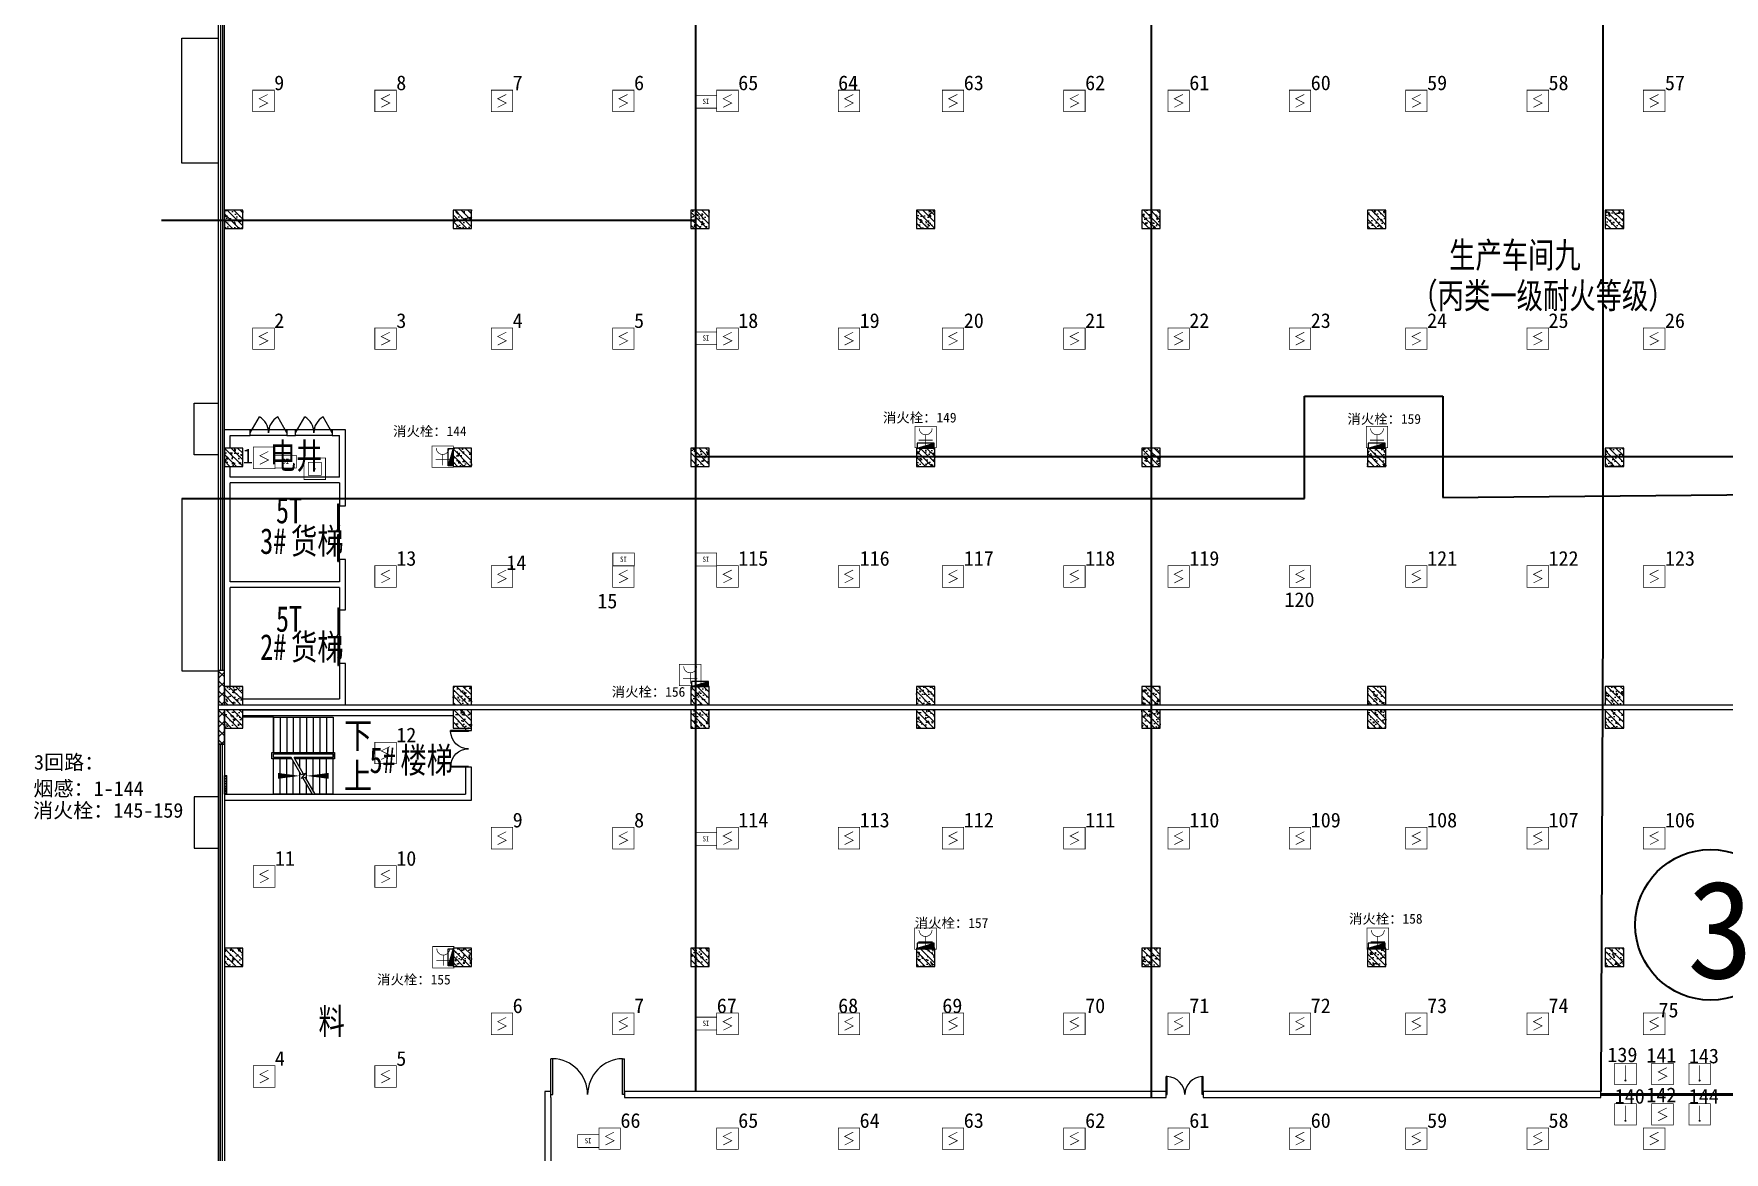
# Model space of a CAD drawing. Header units: millimetres. Extents: x -633009578 to 5705885, y -633235091 to 2571734.
# Drawn here: x 3274645 to 3343595, y 2109883 to 2155507 of the extents above; entities that cross this region are included whole.
import ezdxf

# ---------------------------------------------------------------- set-up
doc = ezdxf.new("R2010")
doc.units = ezdxf.units.MM
doc.header["$LTSCALE"] = 1000
doc.header["$MEASUREMENT"] = 0
doc.linetypes.add('DASH', pattern=[0.35, 0.25, -0.1])
doc.layers.get('0').update_dxf_attribs({"color": 9})
for name, color, linetype in [('000000000000电气', 7, 'Continuous'), ('3T_WOOD', 21, 'Continuous'), ('A-COLUM(柱)', 255, 'Continuous'), ('A-DOOR(门）', 4, 'Continuous'), ('A-F-AREA(计算)', 5, 'Continuous'), ('A-FLOR(看线)', 8, 'Continuous'), ('A-HATH(填充)', 8, 'Continuous'), ('A-STAR(楼梯)', 51, 'Continuous'), ('A-TEXT(房间)', 243, 'Continuous'), ('A-WALL(墙)', 255, 'Continuous'), ('A-WINDOW（窗）', 4, 'Continuous'), ('DIM_SYMB', 3, 'Continuous'), ('EQUIP_消火栓', 7, 'Continuous'), ('PUB_TEXT', 7, 'Continuous'), ('WALL', 9, 'Continuous'), ('设备-消防', 3, 'Continuous')]:
    doc.layers.add(name, color=color, linetype=linetype)
doc.styles.add('_TCH', font='simhei.ttf', dxfattribs={"width": 0.75, "bigfont": 'hztxt.shx'})
doc.styles.add('_TCH_DIM', font='simhei.ttf', dxfattribs={"width": 0.8, "bigfont": 'hztxt.shx'})
doc.styles.add('IDQSTYLE', font='simhei.ttf', dxfattribs={"width": 0.707, "bigfont": 'hztxt.shx'})
doc.styles.get("Standard").update_dxf_attribs({"font": 'simhei.ttf', "bigfont": 'hztxt.shx'})
doc.styles.add('宋体', font='simhei.ttf')
pattern_1 = [(45, (850121.4751960551, 677964.29318137), (-200.0002033111466, 200.0002033111467), []), (135, (850121.4751960551, 677964.29318137), (-200.0002033111467, -200.0002033111466), [])]

# ---------------------------------------------------------------- blocks, each defined once
blk = doc.blocks.new('HC001224')
at = {"color": 0, "linetype": 'Continuous', "const_width": 0.2}
blk.add_lwpolyline([(-3.125, 3.125), (3.125, 3.125), (3.125, -3.125), (-3.125, -3.125)], close=True, dxfattribs=at)
blk.add_lwpolyline([(1.25, 1.875), (-1.25, 0.625), (1.25, -0.625), (-1.25, -1.875)], dxfattribs=at)
at = {"color": 0, "style": 'IDQSTYLE', "width": 0.7}
blk.add_attdef('PSFHATT', (5.125, -3.125), '', height=2.5, dxfattribs=at)
blk = doc.blocks.new('HC001269')
at = {"color": 0, "linetype": 'Continuous', "const_width": 0.2}
for points in [[(-3.125, -3.125), (-3.125, 3.125), (3.125, 3.125), (3.125, -3.125), (-3.125, -3.125)], [(-1.875, -1.875), (-1.875, 1.875), (1.875, 1.875), (1.875, -1.875), (-1.875, -1.875)]]:
    blk.add_lwpolyline(points, dxfattribs=at)
at = {"color": 0, "linetype": 'Continuous', "const_width": 0.25}
blk.add_lwpolyline([(-0.125, 0, 1), (0.125, 0, 1)], format="xyb", close=True, dxfattribs=at)
at = {"color": 0, "style": 'IDQSTYLE', "width": 0.7}
blk.add_attdef('PSFHATT', (5.125, -3.125), '', height=2.5, dxfattribs=at)
blk = doc.blocks.new('HC001180')
at = {"color": 0, "linetype": 'Continuous', "const_width": 0.2}
blk.add_lwpolyline([(-3.125, 1.875000000000028), (3.125, 1.875000000000028), (3.125, -1.874999999999972), (-3.125, -1.874999999999972)], close=True, dxfattribs=at)
at = {"color": 0, "style": 'IDQSTYLE', "width": 0.7}
for tag, p in [('SI', (-0.7698887372055268, -0.8480397754184743)), ('PSFHATT', (5.125, -1.874999999999972))]:
    blk.add_attdef(tag, p, '', height=1.5, dxfattribs=at)
blk = doc.blocks.new('HC001552')
at = {"color": 0, "linetype": 'Continuous', "const_width": 0.2}
blk.add_lwpolyline([(-3.125, 3.125), (3.125, 3.125), (3.125, -3.125), (-3.125, -3.125)], close=True, dxfattribs=at)
blk.add_lwpolyline([(-1.875, 2.5, 0.1989123673796508), (-1.325825214724788, 1.174174785275256, 0.1989123673796632), (-1.010554351787499e-15, 0.625, 0.1989123673796561), (1.325825214724758, 1.174174785275198, 0.1989123673796527), (1.875, 2.5)], format="xyb", dxfattribs=at)
for points in [[(-1.4210854715202e-14, 0.625), (0, -2.5)], [(-2.062500000000007, -0.9375000000000071), (2.062499999999993, -0.9374999999999931)]]:
    blk.add_lwpolyline(points, dxfattribs=at)
at = {"color": 0, "style": 'IDQSTYLE', "width": 0.7}
blk.add_attdef('PSFHATT', (5.125, -3.125), '', height=2.5, dxfattribs=at)
blk = doc.blocks.new('$TwtSys$00000434')
for p, q in [((-0.5, 0.5), (-0.5, -0.5)), ((-0.5, -0.5), (0.5, 0.5)), ((0.5, 0.5), (-0.5, 0.5)), ((0.5, -0.5), (0.5, 0.5)), ((-0.5, -0.5), (0.5, -0.5))]:
    blk.add_line(p, q)
blk.add_solid([(0.5, -0.5), (0.5, 0.5), (-0.5, -0.5)])
blk = doc.blocks.new('G$CC85EE94B')
at = {"layer": 'EQUIP_消火栓', "xscale": 700, "zscale": 700}
for p, yscale, rotation in [((-123824.9999999986, 77250.0000262307), -200, 270.0000050089563), ((-104449.9999912563, 77725.00000000373), 200, 359.9999949910436), ((-86049.99999125628, 77725.00000000373), 200, 359.9999949910436), ((-113649.9999912563, 68000.00000000373), 200, 359.9999949910436), ((-104449.9999912563, 57325.00000000373), 200, 359.9999949910436), ((-86049.99999125628, 57325.00000000373), 200, 359.9999949910436), ((-123824.9999999986, 56850.0000262307), -200, 270.0000050089563)]:
    blk.add_blockref('$TwtSys$00000434', p, dxfattribs=dict(at, yscale=yscale, rotation=rotation))
blk = doc.blocks.new('$DorLib2D$00000002')
for p, q in [((-0.5, -5.684341886080802e-17), (-0.5000000000000007, 0.4875)), ((-0.4750000000000007, 0.4875), (-0.5000000000000007, 0.4875)), ((-0.475, -2.842170943040401e-17), (-0.4750000000000007, 0.4875)), ((0.475, -2.842170943040401e-17), (0.4750000000000007, 0.4875)), ((0.4750000000000007, 0.4875), (0.5000000000000007, 0.4875)), ((0.5, -5.684341886080802e-17), (0.5000000000000007, 0.4875)), ((-0.5, -5.684341886080802e-17), (-0.475, -2.842170943040401e-17)), ((0.5, -5.684341886080802e-17), (0.475, -2.842170943040401e-17))]:
    blk.add_line(p, q)
at = {"lineweight": 13}
for centre, start, end in [((-0.4875, -4.263256414560601e-17), 0, 88.53071641864632), ((0.4875, -4.263256414560601e-17), 91.4692835813537, 180)]:
    blk.add_arc(centre, 0.4875, start, end, dxfattribs=at)
blk = doc.blocks.new('$DORLIB2D$00000127')
at = {"color": 0}
for points in [[(-0.5333333333328483, 0.7948983154366971), (-0.5333333333328483, 0.690405644187237)], [(-0.03333333333284827, 0.7948983154366971), (-0.5333333333328483, 0.7948983154366971)], [(-0.03333333333284827, 0.690405644187237), (-0.5333333333328483, 0.690405644187237)], [(-0.03333333333284827, 0.7948983154366971), (-0.03333333333284827, 0.690405644187237)], [(0.5333333333328483, 0.7948983154366971), (0.03333333333284827, 0.7948983154366971)], [(0.03333333333284827, 0.7948983154366971), (0.03333333333284827, 0.690405644187237)], [(0.5333333333328483, 0.690405644187237), (0.03333333333284827, 0.690405644187237)], [(0.5333333333328483, 0.7948983154366971), (0.5333333333328483, 0.690405644187237)], [(0.5, 0.4999999999999858), (-0.5, 0.4999999999999858)]]:
    blk.add_lwpolyline(points, dxfattribs=at)
blk = doc.blocks.new('$DorLib2D$00000231')
at = {"color": 0}
for p, q in [((-0.4999999999999947, 7.105427357601002e-15), (-0.2500000000000284, 0.4330127018921708)), ((0.5000000000000053, 7.105427357601002e-15), (0.250000000000032, 0.4330127018921708))]:
    blk.add_line(p, q, dxfattribs=at)
for centre, radius, start, end in [((-0.4999999999996803, 3.055333763768431e-13), 0.499999999999681, 0, 59.99999999996344), ((0.5000000000000426, -2.486899575160351e-14), 0.4999999999999835, 120.0000000000366, 180)]:
    blk.add_arc(centre, radius, start, end, dxfattribs=at)
blk = doc.blocks.new('$DorLib2D$00000213')
at = {"color": 0, "linetype": 'DASH', "const_width": 0.02}
blk.add_lwpolyline([(0.5, 3.552713678800501e-15), (-0.5, 3.552713678800501e-15)], dxfattribs=at)
blk = doc.blocks.new('$TCHSYS$WIN2D')
for p, q in [((-0.5, 0.5), (0.5, 0.5)), ((-0.5, 0.5), (-0.4999999999999999, -0.5)), ((0.5, 0.5), (0.4999999999999998, -0.5)), ((0.5, 0.1666666666666666), (-0.5, 0.1666666666666666)), ((0.5, -0.1666666666666667), (-0.5, -0.1666666666666667)), ((-0.4999999999999999, -0.5), (0.5, -0.5))]:
    blk.add_line(p, q)
blk = doc.blocks.new('_FZH')
h = blk.add_hatch()
h.set_pattern_fill('钢筋混凝土', color=256, scale=0.1, style=0)
h.set_pattern_definition([(45, (0, 0), (-0.1767766952966369, 0.1767766952966369), []), (50, (0, 0), (0.7172601826007535, -0.06275213498259512), [0.07500000000000001, -0.8250000000000001]), (355, (0, 0), (-0.138751333613, 0.7521921337000119), [0.06, -0.66]), (100.4514, (0.05977168000000001, -0.00522934), (0.5785093817140216, 0.6894395420609536), [0.06374019, -0.701142112]), (46.1842, (0, 0.2), (1.067241048625645, -0.1655190143290181), [0.1125, -1.2375]), (96.6356, (0.088936745, 0.186206693), (0.9346627055487033, 0.9741178709004418), [0.095610288, -1.051713]), (351.1842, (0, 0.2), (0.9346619451336272, 0.9741186009253247), [0.09000000000000001, -0.9900000000000001]), (21, (0.1, 0.15), (0.5969070521184617, -0.4026188906653388), [0.07500000000000001, -0.8250000000000001]), (326, (0.1, 0.15), (0.2433153319215824, 0.7251500450468529), [0.06, -0.66]), (71.4514, (0.149742233, 0.116448394), (0.84022262858149, 0.3225304967099524), [0.06374019, -0.701142112]), (37.50000000000001, (0, 0), (0.01215985531729062, 0.3328938538313115), [0, -0.652, 0, -0.67, 0, -0.6625000000000001]), (7.499999999999999, (0, 0), (0.2630695374421486, 0.3944117118823603), [0, -0.382, 0, -0.637, 0, -0.2525]), (-32.5, (-0.223, 0), (0.533822436172409, -0.02255487173437976), [0, -0.25, 0, -0.78, 0, -1.035]), (-42.5, (-0.323, 0), (0.5831861693423862, 0.1001049823323177), [0, -0.325, 0, -0.518, 0, -0.735])])
h.paths.add_polyline_path([(-0.5, -0.5), (0.5, -0.5), (0.5, 0.5), (-0.5, 0.5)])
blk.add_lwpolyline([(-0.5, -0.5), (0.5, -0.5), (0.5, 0.5), (-0.5, 0.5)], close=True)
blk = doc.blocks.new('HC001223')
at = {"color": 0, "linetype": 'Continuous', "const_width": 0.2}
blk.add_lwpolyline([(-3.125, 3.125), (3.125, 3.125), (3.125, -3.125), (-3.125, -3.125)], close=True, dxfattribs=at)
blk.add_lwpolyline([(0, 2.5), (0, -1.875)], dxfattribs=at)
at = {"color": 0, "linetype": 'Continuous', "const_width": 0.3}
blk.add_lwpolyline([(-0.15, -1.875, 1), (0.15, -1.875, 1)], format="xyb", close=True, dxfattribs=at)
at = {"color": 0, "style": 'IDQSTYLE', "width": 0.7}
blk.add_attdef('PSFHATT', (5.125, -3.125), '', height=2.5, dxfattribs=at)

msp = doc.modelspace()

# ---------------------------------------------------------------- hatches: boundary and pattern name
at = {"layer": 'A-HATH(填充)'}
h = msp.add_hatch(dxfattribs=at)
h.set_pattern_fill('多孔材料', color=256, scale=100, style=0)
h.set_pattern_definition(pattern_1)
h.paths.add_polyline_path([(3282419.99403178, 2128134.629172626), (3282419.994031779, 2129534.629172784), (3282179.994031779, 2129534.629172784), (3282179.99403178, 2128134.629172626)])
h = msp.add_hatch(dxfattribs=at)
h.set_pattern_fill('多孔材料', color=256, scale=100, style=0)
h.set_pattern_definition(pattern_1)
h.paths.add_polyline_path([(3282179.99403178, 2127934.629172626), (3282179.99403178, 2126534.629172784), (3282419.994031779, 2126534.629172784), (3282419.99403178, 2127934.629172626)])
h = msp.add_hatch(dxfattribs=at)
h.set_pattern_fill('多孔材料', color=256, scale=50, style=0)
h.set_pattern_definition([(45, (850021.4751960551, 677964.29318137), (-100.0001016555733, 100.0001016555733), []), (135, (850021.4751960551, 677964.29318137), (-100.0001016555733, -100.0001016555733), [])])
h.paths.add_polyline_path([(3282519.994032023, 2124484.629172558), (3282519.994031994, 2125244.629169932), (3282419.994031994, 2125244.629169928), (3282419.994032023, 2124484.629172554)])

# ---------------------------------------------------------------- linework, layer by layer
at = {"layer": '000000000000电气', "color": 2, "lineweight": 35}
for p, q in [((3338644.994032112, 2165439.97587321), (3338644.994032112, 2131630.428821207)), ((3320219.99403178, 2163896.20385995), (3320219.99403178, 2130904.732073133)), ((3301637.648155589, 2161515.430740141), (3301637.648155589, 2135016.738503709)), ((3279856.031056143, 2147899.335380513), (3301637.648155589, 2147899.335380513)), ((3301637.648155589, 2138266.718194979), (3316411.066399984, 2138266.718194979)), ((3316411.066399984, 2138266.718194979), (3392152.01216133, 2138266.718194979)), ((3301637.648155589, 2135016.738503709), (3301637.648155592, 2112354.629172625)), ((3338644.994032112, 2131630.428821207), (3338569.994031504, 2112354.62917263)), ((3320219.99403178, 2130904.732073133), (3320219.99403178, 2112114.629172626))]:
    msp.add_line(p, q, dxfattribs=at)
at = {"layer": '000000000000电气', "color": 1, "lineweight": 35}
for p, q in [((3326470.713757769, 2136554.629173296), (3326470.713757769, 2140725.084382023)), ((3326470.713757769, 2140725.084382023), (3332124.29790572, 2140725.084382023)), ((3332124.29790572, 2140725.084382023), (3332124.29790572, 2136595.814924235)), ((3332124.29790572, 2136595.814924235), (3366116.390271234, 2136885.925867536)), ((3280679.994031782, 2136554.629173296), (3326470.713757769, 2136554.629173296))]:
    msp.add_line(p, q, dxfattribs=at)
at = {"layer": '000000000000电气', "color": 2, "lineweight": 35}
msp.add_circle((3343039.93573117, 2119159.152253303), 3072.66934284009, dxfattribs=at)
at = {"layer": 'A-DOOR(门）'}
for p, q in [((3284969.994031835, 2139354.629172626), (3283469.994031835, 2139354.629172626)), ((3284969.994031835, 2139114.629172626), (3283469.994031835, 2139114.629172626)), ((3286819.994031806, 2139354.629172626), (3285319.994031806, 2139354.629172626)), ((3286819.994031806, 2139114.629172626), (3285319.994031806, 2139114.629172626))]:
    msp.add_line(p, q, dxfattribs=at)
at = {"layer": 'A-F-AREA(计算)'}
msp.add_lwpolyline([(3282179.994031782, 2196074.629172625), (3416459.994031782, 2196074.629172625), (3416459.994031782, 2059994.629172625), (3282179.994031782, 2059994.629172625)], close=True, dxfattribs=at)
at = {"layer": 'A-FLOR(看线)'}
for points in [[(3282179.994031776, 2150234.629666903), (3280679.994031781, 2150234.629666903), (3280679.994031782, 2155334.629419829), (3282179.99403178, 2155334.629419829)], [(3282179.994031787, 2138334.629172615), (3281179.994031787, 2138334.629172615), (3281179.994031787, 2140434.62917246), (3282179.99403178, 2140434.62917246)], [(3282179.994031782, 2136554.629173296), (3280679.994031782, 2136554.629173296), (3280679.994031782, 2129514.629172376), (3282179.994031776, 2129514.629172376)], [(3283169.99403178, 2128134.629172626), (3349219.994031765, 2128134.629172626)], [(3349219.994031763, 2127934.629173214), (3283169.99403178, 2127934.629173214)], [(3282179.994031789, 2124384.629171163), (3281179.994031789, 2124384.629171163), (3281179.994031789, 2122284.629171317), (3282179.994031782, 2122284.629171317)]]:
    msp.add_lwpolyline(points, dxfattribs=at)
at = {"layer": 'A-STAR(楼梯)'}
for p, q in [((3282419.994031776, 2127184.629172906), (3282419.994031828, 2124484.629172543)), ((3284419.994031828, 2127634.629172543), (3283169.994031342, 2127634.629172581)), ((3284419.994031828, 2127634.629172543), (3286849.994031828, 2127634.629172543)), ((3284419.994031828, 2127634.629172543), (3284419.994031993, 2126194.629172677)), ((3284419.994032157, 2126194.629172677), (3284419.994031828, 2127634.629172543)), ((3284689.994031828, 2127634.629172543), (3284689.994031667, 2126194.629172677)), ((3284959.994031828, 2127634.629172543), (3284959.994031667, 2126194.629172677)), ((3285229.994031828, 2127634.629172543), (3285229.994031993, 2126194.629172677)), ((3285499.994031828, 2127634.629172543), (3285499.994031667, 2126194.629172677)), ((3285769.994031828, 2127634.629172543), (3285769.994031667, 2126194.629172677)), ((3286039.994031828, 2127634.629172543), (3286039.994031993, 2126194.629172677)), ((3286309.994031828, 2127634.629172543), (3286309.994031667, 2126194.629172677)), ((3286579.994031828, 2127634.629172543), (3286579.994031667, 2126194.629172677)), ((3286849.994031828, 2127634.629172543), (3286849.994031993, 2126194.629172677)), ((3284359.994032086, 2125924.629172601), (3284359.994032086, 2126194.629172601)), ((3284359.994032086, 2126194.629172601), (3286909.994032086, 2126194.629172601)), ((3285178.887319238, 2125924.629172677), (3284359.994032086, 2125924.629172601)), ((3284419.994031828, 2126134.629172543), (3286849.994031828, 2126134.629172543)), ((3284419.99402976, 2125984.629172404), (3284419.99402976, 2126134.629172601)), ((3284419.99402976, 2126134.629172601), (3286849.994032086, 2126134.629172601)), ((3284419.99403193, 2125984.629172438), (3284419.994031961, 2126134.629172351)), ((3285144.246303197, 2125984.629172521), (3284419.994031828, 2125984.629172543)), ((3285144.246303245, 2125984.629172438), (3284419.99402976, 2125984.629172404)), ((3284419.994031828, 2124484.629172543), (3284419.994031993, 2125924.629172677)), ((3284419.994031828, 2124484.629172543), (3284419.994031931, 2125924.629172677)), ((3284689.994031828, 2124484.629172543), (3284689.994031993, 2125924.629172677)), ((3284959.994031828, 2124484.629172543), (3284959.994031667, 2125924.629172677)), ((3285550.053459116, 2125281.750559994), (3285144.246303199, 2125984.629172521)), ((3285229.994031828, 2124484.629172543), (3285229.994031927, 2125836.10974964)), ((3286849.994031828, 2125984.629172543), (3285259.716357111, 2125984.629172521)), ((3285650.053459179, 2125308.545479254), (3285259.716356782, 2125984.629172521)), ((3286849.994032086, 2125984.629172404), (3285259.716357158, 2125984.629172438)), ((3286909.994032086, 2125924.629172601), (3285294.35737318, 2125924.629172677)), ((3285499.994032211, 2125568.456031423), (3285499.994031993, 2125924.629172677)), ((3285769.99403177, 2125100.80231391), (3285769.994031667, 2125924.629172677)), ((3286039.994031714, 2124633.148595944), (3286039.994031993, 2125924.629172677)), ((3286309.994031828, 2124484.629172543), (3286309.994031993, 2125924.629172677)), ((3286579.994031828, 2124484.629172543), (3286579.994031667, 2125924.629172677)), ((3286849.994032086, 2126134.629172601), (3286849.994032086, 2125984.629172404)), ((3286849.994031828, 2125984.629172543), (3286849.994031828, 2126134.629172543)), ((3286849.994031828, 2124484.629172543), (3286849.994031993, 2125924.629172677)), ((3286909.994032086, 2126194.629172601), (3286909.994032086, 2125924.629172601)), ((3285499.994031828, 2124484.629172543), (3285499.994032188, 2125368.456030876)), ((3285730.453447288, 2125330.088588003), (3285550.053459116, 2125281.750559994)), ((3285557.561212921, 2125124.043646564), (3285730.453447288, 2125330.088588003)), ((3285729.912765568, 2125170.225103145), (3285557.561212921, 2125124.043646564)), ((3286010.271706616, 2124484.629172521), (3285629.912765468, 2125143.430183875)), ((3286125.741760653, 2124484.629172521), (3285729.912765568, 2125170.225103145)), ((3282419.994031828, 2124484.629172543), (3284419.994031828, 2124484.629172543)), ((3286010.271706667, 2124484.629172521), (3284419.994031828, 2124484.629172543)), ((3285769.994031828, 2124484.629172543), (3285769.994031793, 2124900.802313438)), ((3286849.994031828, 2124484.629172543), (3286125.741760804, 2124484.629172521))]:
    msp.add_line(p, q, dxfattribs=at)
at = {"layer": 'A-WALL(墙)'}
for p, q in [((3282419.994031808, 2138609.629172255), (3282419.994032071, 2139354.629172619)), ((3283469.994031504, 2139354.629172629), (3282419.994032071, 2139354.629172619)), ((3282659.994031933, 2138609.629172255), (3282659.994032071, 2139114.629172631)), ((3282659.994032071, 2139114.629172631), (3283469.994031504, 2139114.629172598)), ((3283469.994031504, 2139114.629172598), (3283469.994031504, 2139354.629172629)), ((3285319.994031504, 2139354.629172629), (3284969.994031504, 2139354.629172629)), ((3284969.994031504, 2139354.629172629), (3284969.994031504, 2139114.629172598)), ((3284969.994031504, 2139114.629172598), (3285319.994031505, 2139114.629172598)), ((3285319.994031505, 2139114.629172598), (3285319.994031504, 2139354.629172629)), ((3287359.994032183, 2139354.629172619), (3286819.994031504, 2139354.629172629)), ((3286819.994031504, 2139354.629172629), (3286819.994031504, 2139114.629172598)), ((3286819.994031504, 2139114.629172598), (3287119.994032096, 2139114.629172631)), ((3287119.994032096, 2137424.629173281), (3287119.994032096, 2139114.629172631)), ((3287359.994032075, 2137304.629173325), (3287359.994032183, 2139354.629172619)), ((3282419.994031841, 2137304.629173325), (3282419.994031739, 2137859.629172906)), ((3282659.994031394, 2137424.629173281), (3282659.994031847, 2137859.629172906)), ((3282419.994031841, 2133034.629172826), (3282419.994031841, 2137304.629173325)), ((3287119.994032096, 2137424.629173281), (3282659.994031394, 2137424.629173281)), ((3282659.994031924, 2133154.629172827), (3282659.994031923, 2137184.629173317)), ((3287119.994031998, 2137184.629173317), (3282659.994031923, 2137184.629173317)), ((3287119.994031998, 2137184.629173317), (3287119.994032001, 2136254.629172784)), ((3287359.994032085, 2136254.629172784), (3287359.994032075, 2137304.629173325)), ((3287119.994032001, 2136254.629172784), (3287359.994032085, 2136254.629172784)), ((3287359.994032085, 2134054.629172276), (3287119.994032002, 2134054.629172276)), ((3287119.994032002, 2134054.629172276), (3287119.994032, 2133154.629172827)), ((3287359.994032076, 2133034.629172826), (3287359.994032085, 2134054.629172276)), ((3282419.994031904, 2128884.629172906), (3282419.994031841, 2133034.629172826)), ((3287119.994032, 2133154.629172827), (3282659.994031924, 2133154.629172827)), ((3282659.994031841, 2128884.629172906), (3282659.994031756, 2132914.629172851)), ((3287119.994032057, 2132914.629172851), (3282659.994031756, 2132914.629172851)), ((3287119.994032057, 2132914.629172851), (3287119.994032065, 2132014.629172784)), ((3287359.994032092, 2132014.629172784), (3287359.994032076, 2133034.629172826)), ((3287119.994032065, 2132014.629172784), (3287359.994032092, 2132014.629172784)), ((3287359.99403208, 2129814.629173293), (3287119.994032065, 2129814.629173293)), ((3287119.994032065, 2129814.629173293), (3287119.994032058, 2128374.629172571)), ((3287359.994032049, 2128134.629172587), (3287359.99403208, 2129814.629173293)), ((3283169.994031993, 2128374.629172672), (3287119.994032058, 2128374.629172571)), ((3283169.994031993, 2128134.629172657), (3287359.994032049, 2128134.629172587)), ((3283169.99403178, 2127934.629172532), (3291744.994031342, 2127934.629172578)), ((3283169.99403178, 2127694.629172532), (3291744.994031342, 2127694.629172575)), ((3292254.994031885, 2127184.629172255), (3292254.994031777, 2127084.629173293)), ((3292494.994031849, 2127084.629173293), (3292494.994031799, 2127184.629172255)), ((3292254.994031777, 2127084.629173293), (3292494.994031849, 2127084.629173293)), ((3282419.994032023, 2124484.629172554), (3282419.994031994, 2125244.629169928)), ((3282419.994031994, 2125244.629169928), (3282519.994031994, 2125244.629169932)), ((3282519.994032023, 2124484.629172558), (3282519.994031994, 2125244.629169932)), ((3292494.994031849, 2125584.629172784), (3292254.994031777, 2125584.629172784)), ((3292254.994031777, 2125584.629172784), (3292254.994031861, 2124484.629172552)), ((3292494.994031863, 2124244.629172553), (3292494.994031849, 2125584.629172784)), ((3282419.994032023, 2124484.629172554), (3282519.994032023, 2124484.629172558)), ((3282419.994031779, 2124484.629172558), (3292254.994031861, 2124484.629172552)), ((3282419.994031779, 2124484.629172558), (3282419.994031779, 2124244.629172558)), ((3282419.994031779, 2124244.629172558), (3292494.994031863, 2124244.629172553)), ((3295734.994031504, 2112354.629172624), (3295494.994031504, 2112354.629172619)), ((3295494.994031504, 2112354.629172619), (3295494.994031504, 2098554.629172712)), ((3295734.994031504, 2112114.629172621), (3295734.994031504, 2112354.629172624)), ((3295734.994031504, 2112114.629172621), (3295734.994031505, 2098554.629172586)), ((3320839.994032013, 2112354.629172627), (3298734.994031504, 2112354.629172624)), ((3298734.994031504, 2112354.629172624), (3298734.994031504, 2112114.629172626)), ((3298734.994031504, 2112114.629172626), (3320839.994032013, 2112114.629172626)), ((3320839.994032013, 2112114.629172626), (3320839.994032013, 2112354.629172627)), ((3338569.994031504, 2112354.62917263), (3322339.994031504, 2112354.629172627)), ((3322339.994031504, 2112354.629172627), (3322339.994031505, 2112114.629172626)), ((3322339.994031505, 2112114.629172626), (3338569.994031505, 2112114.629172626)), ((3338569.994031505, 2112114.629172626), (3338569.994031504, 2112354.62917263))]:
    msp.add_line(p, q, dxfattribs=at)
at = {"layer": 'DIM_SYMB'}
for points in [[(3286984.994031828, 2126884.629172543, 0, 0, 0), (3283419.994031828, 2126884.629172543, 0, 0, 0), (3283419.994031828, 2125234.629172543, 0, 0, 0), (3285499.994031828, 2125234.629172543, 0, 240.0000000000001, 0), (3284599.994031828, 2125234.629172543, 0, 0, 0)], [(3286984.994031828, 2125234.629172543, 0, 0, 0), (3285769.994031828, 2125234.629172543, 0, 240.0000000000001, 0), (3286669.994031828, 2125234.629172543, 0, 0, 0)]]:
    msp.add_lwpolyline(points, format="xyseb", dxfattribs=at)
at = {"layer": 'WALL'}
for p, q in [((3282419.994031779, 2129534.629172784), (3282179.994031779, 2129534.629172784)), ((3282179.994031779, 2129534.629172784), (3282179.99403178, 2128134.629172626)), ((3282419.99403178, 2128134.629172626), (3282419.994031779, 2129534.629172784)), ((3282179.99403178, 2128134.629172626), (3282419.99403178, 2128134.629172626)), ((3282179.99403178, 2127934.629172626), (3282179.99403178, 2126534.629172784)), ((3282419.99403178, 2127934.629172626), (3282179.99403178, 2127934.629172626)), ((3282419.994031779, 2126534.629172784), (3282419.99403178, 2127934.629172626)), ((3282179.99403178, 2126534.629172784), (3282419.994031779, 2126534.629172784))]:
    msp.add_line(p, q, dxfattribs=at)

# ---------------------------------------------------------------- block references
at = {"layer": '3T_WOOD'}
msp.add_blockref('G$CC85EE94B', (3415469.99403178, 2060984.629172624), dxfattribs=at)
at = {"layer": 'A-COLUM(柱)', "xscale": 750, "yscale": 750, "zscale": 750, "rotation": 270}
for p in [(3282794.99403178, 2147934.629172626), (3292119.99403178, 2147934.629172626), (3301819.99403178, 2147934.629172626), (3311019.99403178, 2147934.629172626), (3320219.99403178, 2147934.629172626), (3329419.99403178, 2147934.629172626), (3339119.99403178, 2147934.629172626), (3282794.99403178, 2138234.629172626), (3292119.99403178, 2138234.629172626), (3301819.99403178, 2138234.629172626), (3311019.99403178, 2138234.629172626), (3320219.99403178, 2138234.629172626), (3329419.99403178, 2138234.629172626), (3339119.99403178, 2138234.629172626), (3282794.99403178, 2128509.629172626), (3292119.99403178, 2128509.629172626), (3301819.99403178, 2128509.629172626), (3311019.99403178, 2128509.629172626), (3320219.99403178, 2128509.629172626), (3329419.99403178, 2128509.629172626), (3339119.99403178, 2128509.629172626), (3282794.99403178, 2127559.629172626), (3292119.99403178, 2127559.629172626), (3301819.99403178, 2127559.629172626), (3311019.99403178, 2127559.629172626), (3320219.99403178, 2127559.629172626), (3329419.99403178, 2127559.629172626), (3339119.99403178, 2127559.629172626), (3282794.99403178, 2117834.629172626), (3292119.99403178, 2117834.629172626), (3301819.99403178, 2117834.629172626), (3311019.99403178, 2117834.629172626), (3320219.99403178, 2117834.629172626), (3329419.99403178, 2117834.629172626), (3339119.99403178, 2117834.629172626)]:
    msp.add_blockref('_FZH', p, dxfattribs=at)
at = {"layer": 'A-DOOR(门）', "extrusion": (0, 0, -1), "xscale": -1500, "yscale": 1500, "zscale": 1500}
for p in [(-3284219.994031835, 2139234.629172626), (-3286069.994031806, 2139234.629172626)]:
    msp.add_blockref('$DorLib2D$00000231', p, dxfattribs=at)
at = {"layer": 'A-DOOR(门）', "extrusion": (0, 0, -1)}
for name, p, xscale, yscale, zscale, rotation in [('$DORLIB2D$00000127', (-3287239.994032075, 2135154.629172621), 2200, 240, 2200, 269.9999999999876), ('$DorLib2D$00000002', (-3292374.994031836, 2126334.629173239), 1500, 1500, 1500, 270)]:
    msp.add_blockref(name, p, dxfattribs=dict(at, xscale=xscale, yscale=yscale, zscale=zscale, rotation=rotation))
at = {"layer": 'A-DOOR(门）'}
for name, p, xscale, yscale, zscale, rotation in [('$DORLIB2D$00000127', (3287239.994032076, 2130914.629173031), 2200, 240, 2200, 90.00000000001117), ('$DorLib2D$00000213', (3341569.994031914, 2112234.629172626), -6000, 6000, 6000, 180)]:
    msp.add_blockref(name, p, dxfattribs=dict(at, xscale=xscale, yscale=yscale, zscale=zscale, rotation=rotation))
for p, xscale, yscale, zscale in [((3297234.994031504, 2112234.629172626), 3000, 3000, 3000), ((3321589.994031942, 2112234.629172626), 1500, 1500, 1500)]:
    msp.add_blockref('$DorLib2D$00000002', p, dxfattribs=dict(at, xscale=xscale, yscale=yscale, zscale=zscale))
at = {"layer": 'A-WINDOW（窗）', "extrusion": (0, 0, -1), "xscale": 52000, "yscale": 240, "zscale": 52000, "rotation": 90.00000000000001}
msp.add_blockref('$TCHSYS$WIN2D', (-3282299.99403178, 2155534.629172669), dxfattribs=at)
at = {"layer": 'A-WINDOW（窗）', "xscale": 52000, "yscale": 240, "zscale": 52000, "rotation": 270}
msp.add_blockref('$TCHSYS$WIN2D', (3282299.99403178, 2100534.629172577), dxfattribs=at)
at = {"layer": '设备-消防', "yscale": 140, "zscale": 140, "rotation": 180}
for name, p, xscale in [('HC001224', (3284013.037481504, 2152769.648119343), 140), ('HC001224', (3288992.228522932, 2152769.648119343), 140), ('HC001224', (3293740.432490773, 2152769.648119343), 140), ('HC001224', (3298692.228522932, 2152769.648119343), 140), ('HC001224', (3302940.432490773, 2152769.648119343), 140), ('HC001224', (3307892.228522932, 2152769.648119343), 140), ('HC001224', (3312140.432490773, 2152769.648119343), 140), ('HC001224', (3317092.228522932, 2152769.648119343), 140), ('HC001224', (3321340.432490773, 2152769.648119343), 140), ('HC001224', (3326292.228522932, 2152769.648119343), 140), ('HC001224', (3331040.432490773, 2152769.648119343), 140), ('HC001224', (3335992.228522932, 2152769.648119343), 140), ('HC001224', (3340740.432490773, 2152769.648119343), 140), ('HC001224', (3284013.037481504, 2143069.648119343), 140), ('HC001224', (3288992.228522932, 2143069.648119343), 140), ('HC001224', (3293740.432490773, 2143069.648119343), 140), ('HC001224', (3298692.228522932, 2143069.648119343), 140), ('HC001224', (3302940.432490773, 2143069.648119343), 140), ('HC001224', (3307892.228522932, 2143069.648119343), 140), ('HC001224', (3312140.432490773, 2143069.648119343), 140), ('HC001224', (3317092.228522932, 2143069.648119343), 140), ('HC001224', (3321340.432490773, 2143069.648119343), 140), ('HC001224', (3326292.228522932, 2143069.648119343), 140), ('HC001224', (3331040.432490773, 2143069.648119343), 140), ('HC001224', (3335992.228522932, 2143069.648119343), 140), ('HC001224', (3340740.432490773, 2143069.648119343), 140), ('HC001224', (3284040.432490773, 2138207.216607192), 140), ('HC001269', (3286105.392230181, 2137762.699142924), -140), ('HC001224', (3288992.228522932, 2133369.648119343), 140), ('HC001224', (3293740.432490773, 2133369.648119343), 140), ('HC001224', (3298692.228522932, 2133369.648119343), 140), ('HC001224', (3302940.432490773, 2133369.648119343), 140), ('HC001224', (3307892.228522932, 2133369.648119343), 140), ('HC001224', (3312140.432490773, 2133369.648119343), 140), ('HC001224', (3317092.228522932, 2133369.648119343), 140), ('HC001224', (3321340.432490773, 2133369.648119343), 140), ('HC001224', (3326292.228522932, 2133369.648119343), 140), ('HC001224', (3331040.432490773, 2133369.648119343), 140), ('HC001224', (3335992.228522932, 2133369.648119343), 140), ('HC001224', (3340740.432490773, 2133369.648119343), 140), ('HC001224', (3288992.228522932, 2126166.377174302), 140), ('HC001224', (3293740.432490773, 2122694.648119343), 140), ('HC001224', (3298692.228522932, 2122694.648119343), 140), ('HC001224', (3302940.432490773, 2122694.648119343), 140), ('HC001224', (3307892.228522932, 2122694.648119343), 140), ('HC001224', (3312140.432490773, 2122694.648119343), 140), ('HC001224', (3317092.228522932, 2122694.648119343), 140), ('HC001224', (3321340.432490773, 2122694.648119343), 140), ('HC001224', (3326292.228522932, 2122694.648119343), 140), ('HC001224', (3331040.432490773, 2122694.648119343), 140), ('HC001224', (3335992.228522932, 2122694.648119343), 140), ('HC001224', (3340740.432490773, 2122694.648119343), 140), ('HC001224', (3284040.432490773, 2121131.306256962), 140), ('HC001224', (3288992.228522932, 2121131.306256962), 140), ('HC001224', (3293740.432490773, 2115119.940375247), 140), ('HC001224', (3298692.228522932, 2115119.940375247), 140), ('HC001224', (3302940.432490773, 2115119.940375247), 140), ('HC001224', (3307892.228522932, 2115119.940375247), 140), ('HC001224', (3312140.432490773, 2115119.940375247), 140), ('HC001224', (3317092.228522932, 2115119.940375247), 140), ('HC001224', (3321340.432490773, 2115119.940375247), 140), ('HC001224', (3326292.228522932, 2115119.940375247), 140), ('HC001224', (3331040.432490773, 2115119.940375247), 140), ('HC001224', (3335992.228522932, 2115119.940375247), 140), ('HC001224', (3340740.432490773, 2115119.940375247), 140), ('HC001224', (3284040.432490773, 2112969.648119343), 140), ('HC001224', (3288992.228522932, 2112969.648119343), 140), ('HC001224', (3298137.023001713, 2110438.682110271), 140), ('HC001224', (3302940.432490773, 2110438.682110271), 140), ('HC001224', (3307892.228522932, 2110438.682110271), 140), ('HC001224', (3312140.432490773, 2110438.682110271), 140), ('HC001224', (3317092.228522932, 2110438.682110271), 140), ('HC001224', (3321340.432490773, 2110438.682110271), 140), ('HC001224', (3326292.228522932, 2110438.682110271), 140), ('HC001224', (3331040.432490773, 2110438.682110271), 140), ('HC001224', (3335992.228522932, 2110438.682110271), 140), ('HC001224', (3340740.432490773, 2110438.682110271), 140)]:
    msp.add_blockref(name, p, dxfattribs=dict(at, xscale=xscale))
at = {"layer": '设备-消防'}
ref = msp.add_blockref('HC001180', (3302065.432490773, 2152735.925919645), dxfattribs=dict(at, xscale=140, yscale=140, zscale=140, rotation=180))
ref.add_attrib('SI', 'SI', (3301923.432490773, 2152644.651488204), dxfattribs={"layer": '0', "color": 0, "height": 210, "width": 0.8})
ref = msp.add_blockref('HC001180', (3302065.432490773, 2143082.728239594), dxfattribs=dict(at, xscale=140, yscale=140, zscale=140, rotation=180))
ref.add_attrib('SI', 'SI', (3301923.432490773, 2142991.453808154), dxfattribs={"layer": '0', "color": 0, "height": 210, "width": 0.8})
at = {"layer": '设备-消防', "yscale": 140, "zscale": 140}
for name, p, xscale in [('HC001552', (3311023.965869421, 2139060.351998827), 140), ('HC001552', (3329434.899033207, 2139060.351998827), 140), ('HC001552', (3291322.02571108, 2138259.418854994), 140), ('HC001552', (3301418.252196796, 2129350.224199194), 140), ('HC001552', (3311017.754298263, 2118595.269258145), 140), ('HC001552', (3329466.762795623, 2118595.269258145), 140), ('HC001552', (3291345.787248701, 2117836.739263239), 140), ('HC001223', (3339568.263905832, 2113069.910970334), 140), ('HC001224', (3341080.327914733, 2113069.910970334), 140), ('HC001223', (3342592.391923634, 2113069.910970334), -140), ('HC001223', (3339568.263905832, 2111425.874818388), 140), ('HC001224', (3341080.327914733, 2111425.874818388), 140), ('HC001223', (3342592.391923634, 2111425.874818388), -140)]:
    msp.add_blockref(name, p, dxfattribs=dict(at, xscale=xscale))
at = {"layer": '设备-消防'}
ref = msp.add_blockref('HC001180', (3284921.1059424, 2138051.828566006), dxfattribs=dict(at, xscale=140, yscale=140, zscale=140, rotation=180))
ref.add_attrib('SI', 'SI', (3284779.1059424, 2137960.554134565), dxfattribs={"layer": '0', "color": 0, "height": 210, "width": 0.8})
ref = msp.add_blockref('HC001180', (3298700.549583321, 2134059.458894226), dxfattribs=dict(at, xscale=140, yscale=140, zscale=140, rotation=180))
ref.add_attrib('SI', 'SI', (3298558.549583321, 2133968.184462785), dxfattribs={"layer": '0', "color": 0, "height": 210, "width": 0.8})
ref = msp.add_blockref('HC001180', (3302065.432490773, 2134059.458894226), dxfattribs=dict(at, xscale=140, yscale=140, zscale=140, rotation=180))
ref.add_attrib('SI', 'SI', (3301923.432490773, 2133968.184462785), dxfattribs={"layer": '0', "color": 0, "height": 210, "width": 0.8})
ref = msp.add_blockref('HC001180', (3302065.432490773, 2122652.932949995), dxfattribs=dict(at, xscale=140, yscale=140, zscale=140, rotation=180))
ref.add_attrib('SI', 'SI', (3301923.432490773, 2122561.658518554), dxfattribs={"layer": '0', "color": 0, "height": 210, "width": 0.8})
ref = msp.add_blockref('HC001180', (3302065.432490773, 2115128.437070315), dxfattribs=dict(at, xscale=140, yscale=140, zscale=140, rotation=180))
ref.add_attrib('SI', 'SI', (3301923.432490773, 2115037.162638874), dxfattribs={"layer": '0', "color": 0, "height": 210, "width": 0.8})
ref = msp.add_blockref('HC001180', (3297259.944772966, 2110336.714740078), dxfattribs=dict(at, xscale=140, yscale=140, zscale=140, rotation=180))
ref.add_attrib('SI', 'SI', (3297117.944772966, 2110245.440308637), dxfattribs={"layer": '0', "color": 0, "height": 210, "width": 0.8})

# ---------------------------------------------------------------- texts
at = {"layer": '000000000000电气', "color": 1, "lineweight": 35, "style": '宋体'}
for s, p in [('9', (3284450.537481504, 2153207.148119343)), ('8', (3289429.728522932, 2153207.148119343)), ('7', (3294177.932490773, 2153207.148119343)), ('6', (3299129.728522932, 2153207.148119343)), ('65', (3303377.932490773, 2153207.148119343)), ('64', (3307454.728522932, 2153207.148119343)), ('63', (3312577.932490773, 2153207.148119343)), ('62', (3317529.728522932, 2153207.148119343)), ('61', (3321777.932490773, 2153207.148119343)), ('60', (3326729.728522932, 2153207.148119343)), ('59', (3331477.932490773, 2153207.148119343)), ('58', (3336429.728522932, 2153207.148119343)), ('57', (3341177.932490773, 2153207.148119343)), ('2', (3284450.537481504, 2143507.148119343)), ('3', (3289429.728522932, 2143507.148119343)), ('4', (3294177.932490773, 2143507.148119343)), ('5', (3299129.728522932, 2143507.148119343)), ('18', (3303377.932490773, 2143507.148119343)), ('19', (3308329.728522932, 2143507.148119343)), ('20', (3312577.932490773, 2143507.148119343)), ('21', (3317529.728522932, 2143507.148119343)), ('22', (3321777.932490773, 2143507.148119343)), ('23', (3326729.728522932, 2143507.148119343)), ('24', (3331477.932490773, 2143507.148119343)), ('25', (3336429.728522932, 2143507.148119343)), ('26', (3341177.932490773, 2143507.148119343)), ('1', (3283169.99403178, 2137982.91565085)), ('13', (3289429.728522932, 2133807.148119343)), ('14', (3293915.432490773, 2133632.148119343)), ('115', (3303377.932490773, 2133807.148119343)), ('116', (3308329.728522932, 2133807.148119343)), ('117', (3312577.932490773, 2133807.148119343)), ('118', (3317529.728522932, 2133807.148119343)), ('119', (3321777.932490773, 2133807.148119343)), ('121', (3331477.932490773, 2133807.148119343)), ('122', (3336429.728522932, 2133807.148119343)), ('123', (3341177.932490773, 2133807.148119343)), ('15', (3297630.699192681, 2132067.762442975)), ('120', (3325658.732547896, 2132122.855436258)), ('12', (3289429.728522932, 2126603.877174302)), ('9', (3294177.932490773, 2123132.148119343)), ('8', (3299129.728522932, 2123132.148119343)), ('114', (3303377.932490773, 2123132.148119343)), ('113', (3308329.728522932, 2123132.148119343)), ('112', (3312577.932490773, 2123132.148119343)), ('111', (3317529.728522932, 2123132.148119343)), ('110', (3321777.932490773, 2123132.148119343)), ('109', (3326729.728522932, 2123132.148119343)), ('108', (3331477.932490773, 2123132.148119343)), ('107', (3336429.728522932, 2123132.148119343)), ('106', (3341177.932490773, 2123132.148119343)), ('11', (3284477.932490773, 2121568.806256962)), ('10', (3289429.728522932, 2121568.806256962)), ('6', (3294177.932490773, 2115557.440375247)), ('7', (3299129.728522932, 2115557.440375247)), ('67', (3302502.932490773, 2115557.440375247)), ('68', (3307454.728522932, 2115557.440375247)), ('69', (3311702.932490773, 2115557.440375247)), ('70', (3317529.728522932, 2115557.440375247)), ('71', (3321777.932490773, 2115557.440375247)), ('72', (3326729.728522932, 2115557.440375247)), ('73', (3331477.932490773, 2115557.440375247)), ('74', (3336429.728522932, 2115557.440375247)), ('75', (3340915.432490773, 2115382.440375247)), ('139', (3338831.373648486, 2113556.311130874)), ('141', (3340421.841440456, 2113534.523900847)), ('143', (3342154.891923634, 2113507.410970334)), ('4', (3284477.932490773, 2113407.148119343)), ('5', (3289429.728522932, 2113407.148119343)), ('140', (3339130.763905832, 2111863.374818388)), ('142', (3340421.841440456, 2111922.268878851)), ('144', (3342154.891923634, 2111863.374818388)), ('66', (3298574.523001713, 2110876.182110271)), ('65', (3303377.932490773, 2110876.182110271)), ('64', (3308329.728522932, 2110876.182110271)), ('63', (3312577.932490773, 2110876.182110271)), ('62', (3317529.728522932, 2110876.182110271)), ('61', (3321777.932490773, 2110876.182110271)), ('60', (3326729.728522932, 2110876.182110271)), ('59', (3331477.932490773, 2110876.182110271)), ('58', (3336429.728522932, 2110876.182110271))]:
    msp.add_text(s, height=600, dxfattribs=at).set_placement(p)
at = {"layer": '000000000000电气', "color": 4, "lineweight": 35, "style": '宋体'}
for s, p in [('消火栓：144', (3289300.642826412, 2139095.170093263)), ('消火栓：149', (3309283.267455628, 2139650.901961698)), ('消火栓：159', (3328228.437776617, 2139595.891377678)), ('消火栓：156', (3298218.774285241, 2128462.172196746)), ('消火栓：158', (3328291.957397686, 2119206.093014233)), ('消火栓：157', (3310580.254298263, 2119032.769258145)), ('消火栓：155', (3288649.298366285, 2116726.6409027))]:
    msp.add_text(s, height=400, dxfattribs=at).set_placement(p)
at = {"layer": '000000000000电气', "color": 7, "lineweight": 35, "style": '宋体'}
for s, p in [('3回路：', (3274652.526724048, 2125491.45242183)), ('烟感：1-144', (3274630.526341809, 2124419.93382172)), ('消火栓：145-159', (3274613.559380896, 2123528.216492428))]:
    msp.add_text(s, height=600, dxfattribs=at).set_placement(p)
at = {"layer": '000000000000电气', "color": 2, "lineweight": 35, "style": '宋体'}
msp.add_text('3', height=4000, dxfattribs=at).set_placement((3342077.815856462, 2116969.014502107))
at = {"layer": 'A-TEXT(房间)', "style": '_TCH', "width": 0.75}
for s, p in [('生产车间九', (3332374.145368244, 2145954.006570367)), ('（丙类一级耐火等级）', (3330831.69048638, 2144302.271348611)), ('电井', (3284263.903848051, 2137764.35704398)), ('5T', (3284521.483679144, 2135537.583160912)), ('货梯', (3285135.243043832, 2134288.292558114)), ('3#', (3283875.243043832, 2134288.292558114)), ('5T', (3284521.483679144, 2131113.681394914)), ('2#', (3283875.243043832, 2129968.108168505)), ('货梯', (3285135.243043832, 2129968.108168505)), ('楼梯', (3289597.899951731, 2125351.0766172, 1714.166666666667)), ('5#', (3288337.899951731, 2125351.0766172, 1714.166666666667)), ('料', (3286256.363140235, 2114692.361589075))]:
    msp.add_text(s, height=1050, dxfattribs=at).set_placement(p)
at = {"layer": 'PUB_TEXT', "style": '_TCH_DIM', "width": 0.8}
for s, p in [('下', (3287299.994031828, 2126359.629172543)), ('上', (3287299.994031828, 2124709.629172543))]:
    msp.add_text(s, height=1050, dxfattribs=at).set_placement(p)

doc.saveas('drawing.dxf')
